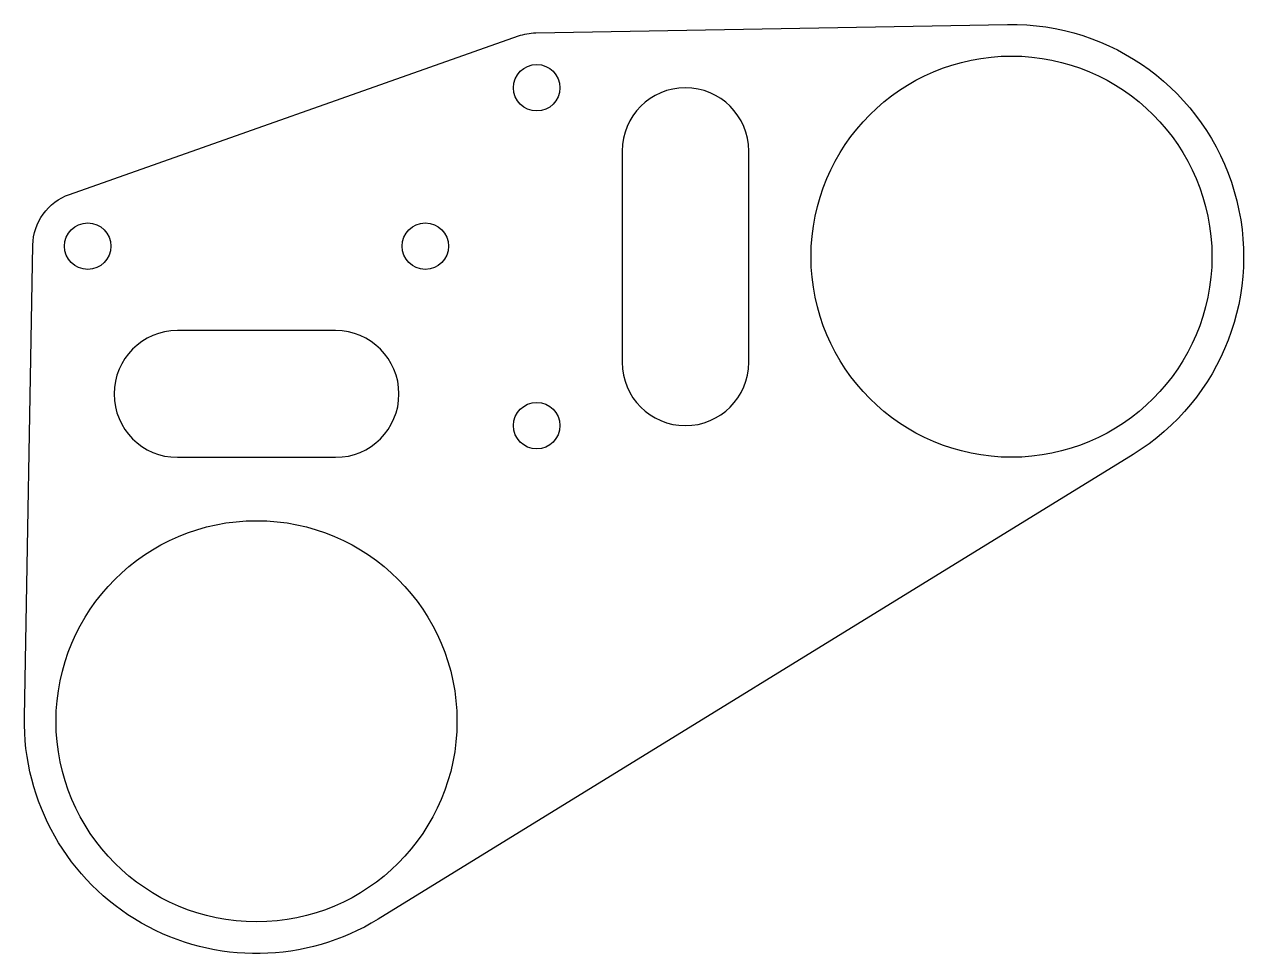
# Model space of a CAD drawing. Header units: millimetres. Extents: x 0 to 57.8, y 0 to 44.
import ezdxf

# ---------------------------------------------------------------- set-up
doc = ezdxf.new("R2010")
doc.units = ezdxf.units.MM
doc.layers.add('HOLES', color=1, linetype='Continuous')
doc.layers.add('OUTLINE', color=7, linetype='Continuous')

msp = doc.modelspace()

# ---------------------------------------------------------------- linework, layer by layer
at = {"layer": 'HOLES'}
for points in [[(28.327, 38.001), (28.327, 28.001, 1), (34.327, 28.001), (34.327, 38.001, 1)], [(14.75, 29.5), (7.25, 29.5, 1), (7.25, 23.5), (14.75, 23.5, 1)]]:
    msp.add_lwpolyline(points, format="xyb", close=True, dxfattribs=at)
for centre, radius in [((46.777, 33.001), 9.5), ((24.277, 41.001), 1.1), ((3, 33.5), 1.1), ((19, 33.5), 1.1), ((24.277, 25.001), 1.1), ((11, 11), 9.5)]:
    msp.add_circle(centre, radius, dxfattribs=at)
at = {"layer": 'OUTLINE'}
msp.add_lwpolyline([(52.539, 23.631), (16.762, 1.63, -0.592645), (0.002, 11.196), (0.4, 33.546, -0.313181), (2.136, 35.952), (23.412, 43.453, -0.080449), (24.23, 43.6), (46.58, 43.999, -0.763399)], format="xyb", close=True, dxfattribs=at)

doc.saveas('drawing.dxf')
